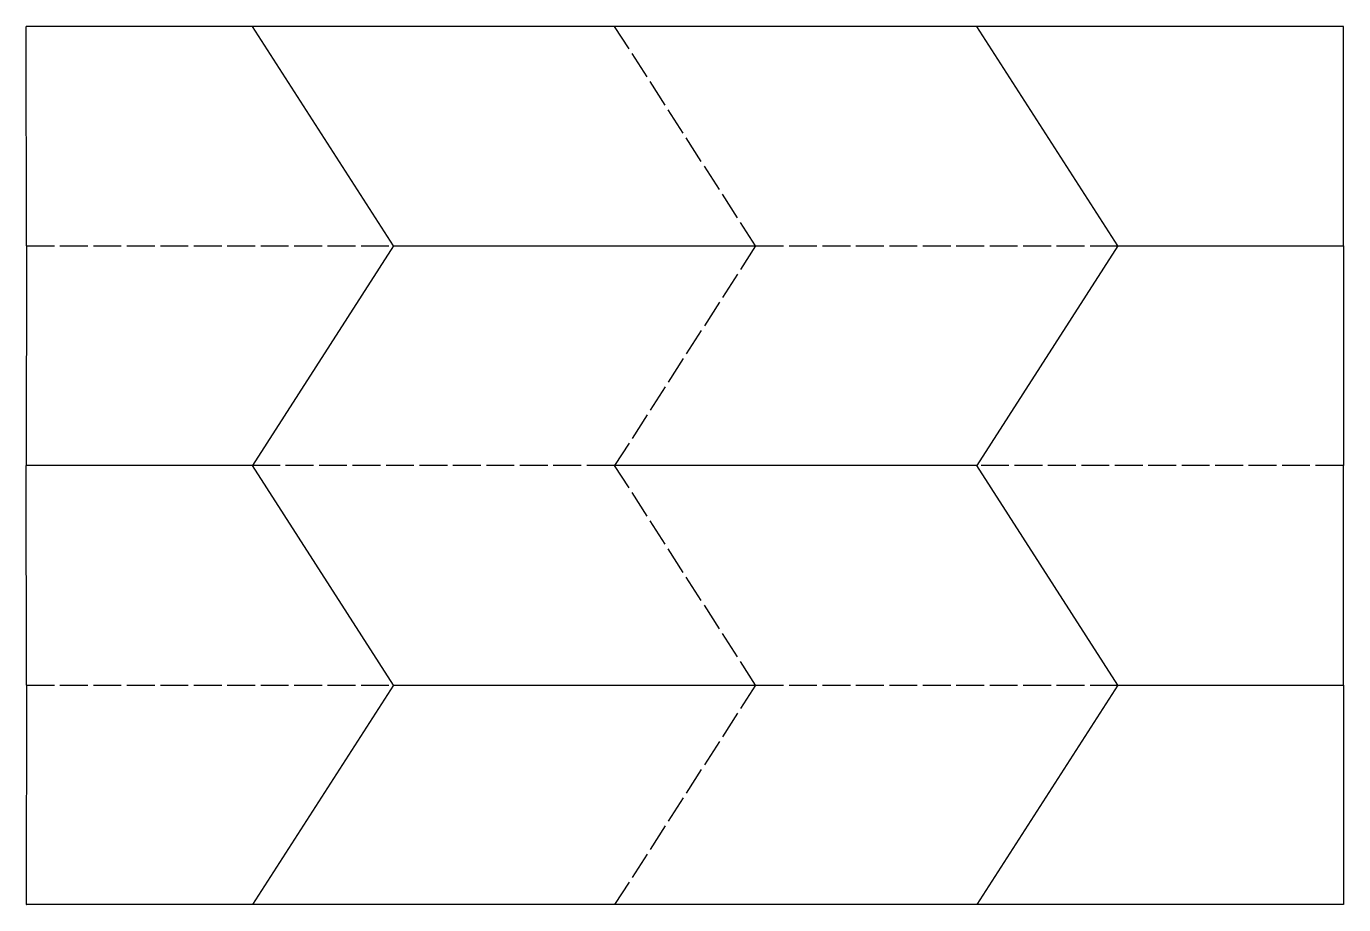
# Model space of a CAD drawing. Header units: millimetres. Extents: x 0 to 120, y 0 to 80.
import ezdxf

# ---------------------------------------------------------------- set-up
doc = ezdxf.new("R2010")
doc.units = ezdxf.units.MM
doc.linetypes.add('DASHEDX2', pattern=[3.048, 2.54, -0.508])
for name, color, linetype, lineweight in [('Border', 7, 'BYLAYER', 30), ('Mountain', 1, 'BYLAYER', 25), ('Valley', 5, 'DASHEDX2', 25)]:
    doc.layers.add(name, color=color, linetype=linetype, lineweight=lineweight)

msp = doc.modelspace()

# ---------------------------------------------------------------- linework, layer by layer
at = {"layer": 'Border'}
for p, q in [((0, 60), (-0.02, 80)), ((-0.02, 80), (0, 80)), ((20.58, 80), (-0.02, 80)), ((53.58, 80), (20.58, 80)), ((86.58, 80), (53.58, 80)), ((119.98, 80), (86.58, 80)), ((120, 60), (119.98, 80)), ((0, 60), (-0.02, 40)), ((120, 60), (119.98, 40)), ((0, 20), (-0.02, 40)), ((-0.02, 40), (0, 40)), ((120, 20), (119.98, 40)), ((0, 20), (-0.02, 0)), ((120, 20), (119.98, 0)), ((-0.02, 0), (0, 0)), ((20.58, 0), (-0.02, 0)), ((53.58, 0), (20.58, 0)), ((86.58, 0), (53.58, 0)), ((119.98, 0), (86.58, 0))]:
    msp.add_line(p, q, dxfattribs=at)
at = {"layer": 'Mountain'}
for p, q in [((33.42, 60), (20.58, 80)), ((99.42, 60), (86.58, 80)), ((33.42, 60), (20.58, 40)), ((33.42, 60), (66.42, 60)), ((99.42, 60), (86.58, 40)), ((99.42, 60), (120, 60)), ((20.58, 40), (-0.02, 40)), ((33.42, 20), (20.58, 40)), ((86.58, 40), (53.58, 40)), ((99.42, 20), (86.58, 40)), ((33.42, 20), (20.58, 0)), ((33.42, 20), (66.42, 20)), ((99.42, 20), (86.58, 0)), ((99.42, 20), (120, 20))]:
    msp.add_line(p, q, dxfattribs=at)
at = {"layer": 'Valley'}
for p, q in [((66.42, 60), (53.58, 80)), ((0, 60), (33.42, 60)), ((66.42, 60), (53.58, 40)), ((66.42, 60), (99.42, 60)), ((53.58, 40), (20.58, 40)), ((66.42, 20), (53.58, 40)), ((119.98, 40), (86.58, 40)), ((0, 20), (33.42, 20)), ((66.42, 20), (53.58, 0)), ((66.42, 20), (99.42, 20))]:
    msp.add_line(p, q, dxfattribs=at)

doc.saveas('drawing.dxf')
